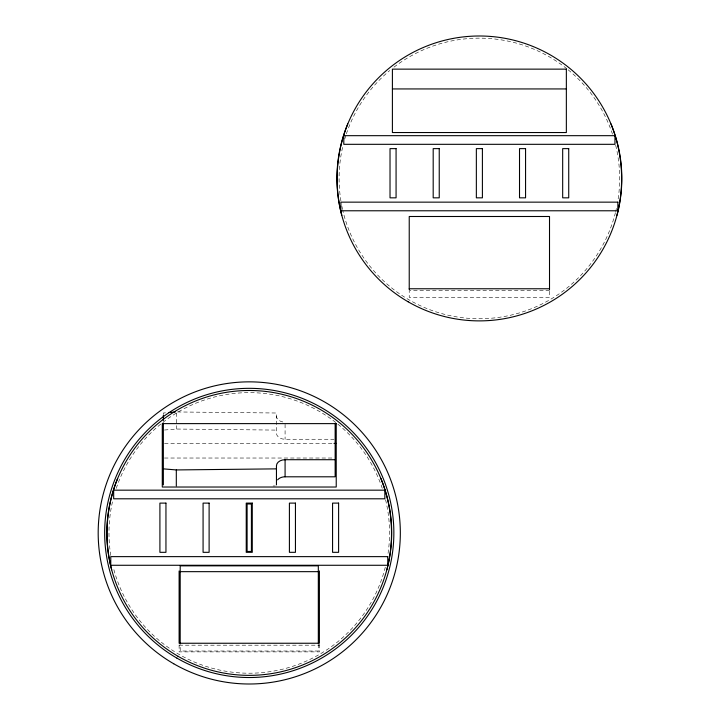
<?xml version="1.0" encoding="UTF-8"?>
<svg xmlns="http://www.w3.org/2000/svg" width="720" height="720" viewBox="0 0 720 720"><rect width="100%" height="100%" fill="white"/><g stroke="black" fill="none" stroke-linecap="round" stroke-linejoin="round"><path stroke-width="0.54" stroke-dasharray="3.6 2.7" d="M165.519 412.83L163.359 413.01L163.359 415.251M164.439 430.02L176.31 429.039L276.453 430.101M273.114 485.991L275.337 485.973M177.426 411.957L276.453 413.01L276.453 433.161A8.631 6.102 0 0 0 285.084 439.263L334.044 439.263M164.529 443.421L332.865 443.421M164.484 458.028L334.035 458.028M179.118 645.192L319.401 645.192M319.401 644.328L319.401 651.879L179.118 651.879L179.118 644.328M318.321 644.31L318.321 651.015L180.198 651.015L180.198 644.31M285.084 424.305L285.084 439.263M176.31 413.01L176.31 429.039M615.672 145.269A140.274 140.274 0 0 1 617.823 201.024M616.401 208.458A140.274 140.274 0 0 1 615.672 211.617M615.411 212.661A140.274 140.274 0 0 1 342.819 210.564M342.576 209.511A140.274 140.274 0 0 1 341.901 206.334M340.929 201.024A140.274 140.274 0 0 1 342.819 146.322M344.745 139.023A140.274 140.274 0 0 1 346.032 134.892M346.365 133.866A140.274 140.274 0 0 1 389.763 70.515M393.975 67.149A140.274 140.274 0 0 1 567.315 69.147M568.152 69.831A140.274 140.274 0 0 1 613.053 135.918M385.56 499.752A140.274 140.274 0 0 1 387.711 555.507M385.299 567.144A140.274 140.274 0 0 1 113.22 567.144M110.808 555.507A140.274 140.274 0 0 1 112.707 500.805M116.253 488.349A140.274 140.274 0 0 1 382.266 488.349M282.852 421.965A8.631 6.102 0 0 1 276.453 416.061M549.513 290.709L409.23 290.709L409.23 297.396L549.513 297.396L549.513 290.709"/><path stroke-width="1.08" d="M386.847 569.79C394.704 539.667 392.58 507.258 380.853 478.413M616.959 215.307C624.816 185.184 622.692 152.775 610.974 123.93M117.657 478.413C105.939 507.258 103.815 539.667 111.672 569.79M347.778 123.93C336.051 152.775 333.927 185.184 341.784 215.307M168.759 412.569L175.23 412.029M163.359 468.864L176.31 469.935L276.453 468.864M392.4 88.938L566.352 88.938M409.23 288.765L549.513 288.765M333.99 443.421L336.231 443.421M276.453 484.893L276.453 465.813A8.631 6.102 0 0 1 285.084 459.711L335.151 459.711M277.605 479.853A8.631 6.102 0 0 1 285.084 476.802L335.151 476.802L335.151 423.234M180.198 571.662L318.321 571.662M549.513 289.584L549.513 216.495L409.23 216.495L409.23 289.584M319.401 570.978L319.401 643.248L179.118 643.248L179.118 570.978M318.321 643.194L318.321 565.839L180.198 565.839L180.198 643.194M285.084 459.711L285.084 476.802M176.31 469.935L176.31 485.955M163.359 415.251L163.359 420.489M163.359 423.063L163.359 484.893M566.352 69.138L392.4 69.138L392.4 132.543L566.352 132.543L566.352 69.138M614.961 135.675L343.791 135.675L343.791 144.315L614.961 144.315L614.961 135.675M396.072 148.626L390.024 148.626L390.024 197.838L396.072 197.838L396.072 148.626M439.236 148.626L433.188 148.626L433.188 197.838L439.236 197.838L439.236 148.626M482.4 148.626L476.352 148.626L476.352 197.838L482.4 197.838L482.4 148.626M525.564 148.626L519.516 148.626L519.516 197.838L525.564 197.838L525.564 148.626M568.728 148.626L562.68 148.626L562.68 197.838L568.728 197.838L568.728 148.626M617.859 202.149L340.884 202.149L340.884 210.78L617.859 210.78L617.859 202.149M336.231 423.621L162.279 423.621L162.279 487.026L336.231 487.026L336.231 423.621M384.849 490.167L113.67 490.167L113.67 498.798L384.849 498.798L384.849 490.167M165.951 503.109L159.912 503.109L159.912 552.321L165.951 552.321L165.951 503.109M209.115 503.109L203.076 503.109L203.076 552.321L209.115 552.321L209.115 503.109M252.279 503.109L246.24 503.109L246.24 552.321L252.279 552.321L252.279 503.109M295.443 503.109L289.404 503.109L289.404 552.321L295.443 552.321L295.443 503.109M338.607 503.109L332.568 503.109L332.568 552.321L338.607 552.321L338.607 503.109M251.415 503.973L247.104 503.973L247.104 551.457L251.415 551.457L251.415 503.973M387.747 556.632L110.772 556.632L110.772 565.272L387.747 565.272L387.747 556.632M408.15 301.797A142.443 142.443 0 0 0 621.819 178.443A142.443 142.443 0 0 0 408.15 55.08A142.443 142.443 0 0 0 408.15 301.797M178.038 656.28A142.443 142.443 0 0 0 391.698 532.926A142.443 142.443 0 0 0 178.038 409.572A142.443 142.443 0 0 0 178.038 656.28M173.718 663.759A151.074 151.074 0 0 0 400.329 532.926A151.074 151.074 0 0 0 173.718 402.093A151.074 151.074 0 0 0 173.718 663.759M176.958 658.152A144.603 144.603 0 0 0 393.858 532.926A144.603 144.603 0 0 0 176.958 407.7A144.603 144.603 0 0 0 176.958 658.152"/></g></svg>
